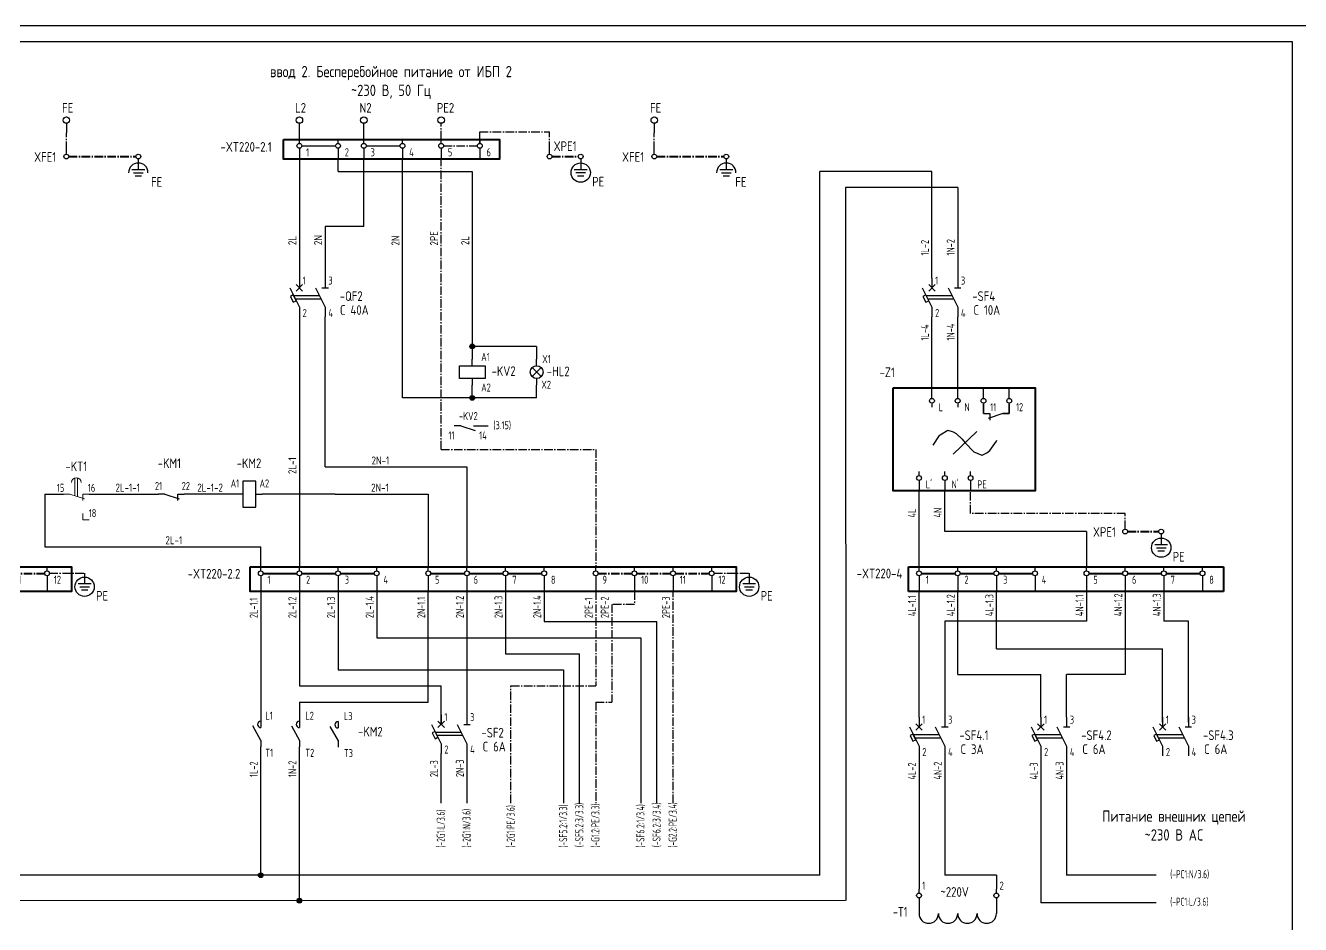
# Model space of a CAD drawing. Header units: millimetres. Extents: x 613 to 4946, y 1373 to 2532.
# Drawn here: x 887.8 to 1283.6, y 1607.1 to 1886.4 of the extents above; entities that cross this region are included whole.
import ezdxf

# ---------------------------------------------------------------- set-up
doc = ezdxf.new("R2010")
doc.units = ezdxf.units.MM
doc.set_wipeout_variables(frame=1)
doc.linetypes.add('EPL_DASHLONGDOT', pattern=[1, 0.66, -0.12, 0.1, -0.12])
doc.layers.add('EPLAN108', color=5, linetype='Continuous', lineweight=30)
for name, color, linetype in [('Временный', 6, 'Continuous'), ('КИА_МАРКИРОВКА', 2, 'Continuous'), ('КИА_НАКЛЕЙКИ', 1, 'Continuous')]:
    doc.layers.add(name, color=color, linetype=linetype)
doc.styles.add('GOST 2.304 type A', font='')
doc.styles.add('GOST-A 3-1', font='', dxfattribs={"height": 3})
doc.styles.add('GOSTA-2.5-1', font='', dxfattribs={"width": 0.9, "height": 2.5})
doc.styles.get('GOST 2.304 type A').set_extended_font_data('GOST 2.304 type A')
doc.styles.get('GOST-A 3-1').set_extended_font_data('GOST type A')
doc.styles.get('GOSTA-2.5-1').set_extended_font_data('GOST Type AU')

# ---------------------------------------------------------------- blocks, each defined once
blk = doc.blocks.new('A$C5C8D51D3')
at = {"lineweight": 25}
for p, q in [((4, 6), (4, 8)), ((4, 2), (4, 0))]:
    blk.add_line(p, q, dxfattribs=at)
blk.add_lwpolyline([(0, 6), (8, 6), (8, 2), (0, 2)], close=True, dxfattribs=at)
blk = doc.blocks.new('A$C2BF74EC9')
at = {"color": 0}
for p, q in [((2, 8.39), (2, 6.39)), ((0, 6.39), (4, 6.39)), ((0.5, 5.39), (3.5, 5.39)), ((1, 4.39), (3, 4.39))]:
    blk.add_line(p, q, dxfattribs=at)
at = {"style": 'GOST-A 3-1'}
blk.add_text('FE', height=3, dxfattribs=at).set_placement((4.81, 1))
blk = doc.blocks.new('A$C5C167954')
at = {"color": 0}
for p, q in [((0.75, 2.75), (0.75, 4)), ((0.75, 1.25), (0.75, 0))]:
    blk.add_line(p, q, dxfattribs=at)
blk.add_wipeout([(0.75, 2.75), (0.81, 2.75), (0.86, 2.74), (0.92, 2.73), (0.97, 2.72), (1.01, 2.7), (1.04, 2.69), (1.09, 2.67), (1.13, 2.65), (1.21, 2.6), (1.26, 2.55), (1.31, 2.5), (1.38, 2.41), (1.41, 2.35), (1.43, 2.31), (1.46, 2.23), (1.48, 2.18), (1.5, 2.08), (1.5, 2), (1.5, 1.94), (1.49, 1.87), (1.47, 1.8), (1.45, 1.73), (1.43, 1.69), (1.41, 1.64), (1.38, 1.59), (1.34, 1.54), (1.32, 1.51), (1.29, 1.48), (1.25, 1.44), (1.2, 1.4), (1.16, 1.37), (1.11, 1.34), (1.05, 1.31), (0.98, 1.28), (0.91, 1.27), (0.83, 1.25), (0.8, 1.25), (0.75, 1.25), (0.69, 1.25), (0.57, 1.27), (0.5, 1.29), (0.43, 1.32), (0.36, 1.36), (0.28, 1.42), (0.24, 1.45), (0.18, 1.51), (0.13, 1.57), (0.09, 1.64), (0.07, 1.69), (0.04, 1.75), (0.03, 1.79), (0.02, 1.84), (0.01, 1.9), (0, 1.96), (0, 2.02), (0, 2.08), (0.01, 2.13), (0.03, 2.2), (0.04, 2.25), (0.06, 2.3), (0.1, 2.37), (0.13, 2.42), (0.18, 2.49), (0.23, 2.55), (0.29, 2.6), (0.34, 2.63), (0.39, 2.66), (0.44, 2.68), (0.49, 2.7), (0.54, 2.72), (0.62, 2.74), (0.71, 2.75)], dxfattribs=at)
blk.add_circle((0.75, 2), 0.75, dxfattribs=at)
blk = doc.blocks.new('A$C2D160E4F')
at = {"color": 0}
for p, q in [((3, 9.56), (3, 8.31)), ((3, 8.31), (3, 6.31)), ((1, 6.31), (5, 6.31)), ((1.5, 5.31), (4.5, 5.31)), ((2, 4.31), (4, 4.31))]:
    blk.add_line(p, q, dxfattribs=at)
blk.add_circle((3, 5.31), 3, dxfattribs=at)
at = {"style": 'GOST-A 3-1'}
blk.add_text('PE', height=3, dxfattribs=at).set_placement((6.57, 1))
blk = doc.blocks.new('A$C14F311A8')
at = {"color": 30, "lineweight": 40, "ltscale": 4}
for p, q in [((4.03, 9.47), (14.53, 9.47)), ((16.03, 9.47), (26.53, 9.47)), ((28.03, 9.47), (38.53, 9.47))]:
    blk.add_line(p, q, dxfattribs=at)
at = {"color": 5, "lineweight": 40, "ltscale": 8}
for p, q in [((56.03, 9.47), (66.53, 9.47)), ((68.03, 9.47), (78.53, 9.47)), ((80.03, 9.47), (90.53, 9.47))]:
    blk.add_line(p, q, dxfattribs=at)
at = {"color": 3, "linetype": 'EPL_DASHLONGDOT', "lineweight": 40, "ltscale": 4}
blk.add_line((108.03, 9.47), (118.53, 9.47), dxfattribs=at)
at = {"color": 3, "linetype": 'EPL_DASHLONGDOT', "lineweight": 25, "ltscale": 4}
blk.add_line((144.02, 9.55), (154.92, 9.55), dxfattribs=at)
at = {"color": 0}
blk.add_blockref('A$C2D160E4F', (151.92, 0), dxfattribs=at)
for p in [(2.53, 7.47), (14.53, 7.47), (26.53, 7.47), (38.53, 7.47), (54.53, 7.47), (66.53, 7.47), (78.53, 7.47), (90.53, 7.47), (106.53, 7.47), (118.53, 7.47)]:
    blk.add_blockref('A$C5C167954', p, dxfattribs=at)
at = {"color": 3, "linetype": 'EPL_DASHLONGDOT', "lineweight": 40, "ltscale": 4}
blk.add_line((120.03, 9.47), (130.53, 9.47), dxfattribs=at)
at = {"color": 0}
for p, q in [((3.28, 7.47), (3.28, 3.84)), ((15.28, 7.47), (15.28, 3.84)), ((27.28, 7.47), (27.28, 3.84)), ((39.28, 7.47), (39.28, 3.84)), ((55.28, 7.47), (55.28, 3.84)), ((67.28, 7.47), (67.28, 3.84)), ((79.28, 7.47), (79.28, 3.84)), ((91.28, 7.47), (91.28, 3.84)), ((107.28, 7.47), (107.28, 3.84)), ((119.28, 7.47), (119.28, 3.84))]:
    blk.add_line(p, q, dxfattribs=at)
at = {"color": 0, "lineweight": 40}
blk.add_lwpolyline([(0, 11.47), (150.85, 11.47), (150.85, 3.84), (0, 3.84)], close=True, dxfattribs=at)
at = {"style": 'GOSTA-2.5-1', "width": 0.9}
for s, p in [('1', (5.37, 6.23)), ('2', (17.37, 6.23)), ('3', (29.37, 6.23)), ('4', (41.37, 6.23)), ('5', (57.37, 6.23)), ('6', (69.37, 6.23)), ('7', (81.37, 6.23)), ('8', (93.37, 6.23)), ('9', (109.37, 6.23)), ('10', (121.37, 6.23))]:
    blk.add_text(s, height=2.5, dxfattribs=at).set_placement(p)
at = {"color": 0}
blk.add_blockref('A$C5C167954', (130.53, 7.47), dxfattribs=at)
at = {"color": 3, "linetype": 'EPL_DASHLONGDOT', "lineweight": 40, "ltscale": 4}
blk.add_line((132.03, 9.47), (142.53, 9.47), dxfattribs=at)
at = {"color": 0}
blk.add_line((131.28, 7.47), (131.28, 3.84), dxfattribs=at)
at = {"style": 'GOSTA-2.5-1', "width": 0.9}
blk.add_text('11', height=2.5, dxfattribs=at).set_placement((133.37, 6.23))
at = {"color": 0}
blk.add_blockref('A$C5C167954', (142.53, 7.47), dxfattribs=at)
blk.add_line((143.28, 7.47), (143.28, 3.84), dxfattribs=at)
at = {"style": 'GOSTA-2.5-1', "width": 0.9}
blk.add_text('12', height=2.5, dxfattribs=at).set_placement((145.37, 6.23))
blk = doc.blocks.new('A$C1AB80E3A')
at = {"color": 0, "lineweight": 25}
for p, q in [((1.98, 5.98), (1.98, 8)), ((0.58, 2.6), (3.38, 5.4)), ((0.58, 5.4), (3.38, 2.6)), ((1.98, 2.02), (1.98, 0))]:
    blk.add_line(p, q, dxfattribs=at)
blk.add_circle((1.98, 4), 1.98, dxfattribs=at)
blk = doc.blocks.new('A$C2EC3666A')
h = blk.add_hatch(color=7)
h.dxf.hatch_style = 1
edge = h.paths.add_edge_path()
edge.add_arc((0, 0), 0.75, 0, 360)
at = {"color": 0}
blk.add_circle((0, 0), 0.75, dxfattribs=at)
blk = doc.blocks.new('A$C62F66887')
at = {"color": 0, "lineweight": 20}
for p, q in [((3.6, 7.48), (3.6, 13)), ((4.4, 13), (4.4, 7.23)), ((0, 8), (2, 8)), ((2, 8), (6.5, 6.5)), ((6, 6), (6, 8)), ((6, 8), (8, 8)), ((6, 2), (6, 0)), ((6, 0), (8, 0))]:
    blk.add_line(p, q, dxfattribs=at)
blk.add_arc((4, 11.6), 1.5, 0, 180, dxfattribs=at)
blk = doc.blocks.new('A$C3D920043')
at = {"lineweight": 25}
for p, q in [((2, 2), (0, 2)), ((2, 2), (6.5, 0.5)), ((6, 0), (6, 2)), ((6, 2), (8, 2))]:
    blk.add_line(p, q, dxfattribs=at)
blk = doc.blocks.new('A$C11D95457')
at = {"lineweight": 25, "ltscale": 4}
for p, q in [((3, 12), (3, 9)), ((11, 12), (11, 9)), ((0, 9), (3, 3)), ((2, 10), (4, 8)), ((4, 10), (2, 8)), ((8, 9), (11, 3)), ((9.25, 6.5), (1.25, 6.5)), ((9.75, 5.5), (1.75, 5.5)), ((3, 3), (3, 0)), ((11, 3), (11, 0))]:
    blk.add_line(p, q, dxfattribs=at)
at = {"lineweight": 25}
blk.add_line((10, 9), (12, 9), dxfattribs=at)
at = {"lineweight": 25, "ltscale": 4}
blk.add_lwpolyline([(1.11, 4.55), (2, 5), (1.11, 6.79), (0.21, 6.34)], close=True, dxfattribs=at)

msp = doc.modelspace()

# ---------------------------------------------------------------- linework, layer by layer
for p, q in [((692, 1886.39), (1286, 1886.39)), ((712, 1881.39), (1281, 1881.39)), ((1281, 1881.39), (1281, 1471.39)), ((1183.16, 1760.27), (1175.78, 1753.26))]:
    msp.add_line(p, q)
at = {"color": 7, "linetype": 'Continuous', "lineweight": 25, "ltscale": 4}
for p, q in [((900.46, 1855.99), (900.46, 1852.99)), ((1083, 1855.99), (1083, 1852.99))]:
    msp.add_line(p, q, dxfattribs=at)
at = {"color": 6, "linetype": 'EPL_DASHLONGDOT', "lineweight": 25, "ltscale": 4}
for p, q in [((900.46, 1847.66), (900.46, 1852.99)), ((1083, 1847.66), (1083, 1852.99))]:
    msp.add_line(p, q, dxfattribs=at)
at = {"color": 30, "lineweight": 25, "ltscale": 4}
for p, q in [((972.82, 1850.99), (972.82, 1855.99)), ((973.57, 1848.99), (984.07, 1848.99)), ((972.82, 1844.82), (972.82, 1807.89)), ((984.82, 1840.99), (984.82, 1844.82)), ((984.82, 1840.99), (1026.48, 1840.99)), ((1026.48, 1840.99), (1026.48, 1782.69)), ((1169.2, 1840.99), (1134.41, 1840.99)), ((1134.41, 1622.4), (1134.41, 1840.99)), ((1169.2, 1807.89), (1169.2, 1840.99)), ((972.82, 1795.89), (972.82, 1718.18)), ((1169.2, 1773.8), (1169.2, 1795.89)), ((1046.48, 1786.69), (1026.48, 1786.69)), ((1046.48, 1786.69), (1046.48, 1782.69)), ((893.79, 1740.8), (899.55, 1740.8)), ((893.79, 1740.8), (893.79, 1724.46)), ((907.55, 1740.8), (929.04, 1740.79)), ((953.25, 1740.79), (937.04, 1740.79)), ((893.79, 1724.46), (960.82, 1724.46)), ((960.82, 1710.55), (960.82, 1670.36)), ((1165.2, 1671.47), (1165.2, 1710.55)), ((1177.2, 1684.77), (1177.2, 1710.55)), ((1189.2, 1692.77), (1189.2, 1710.55)), ((996.82, 1696.2), (1078.82, 1696.2)), ((1078.82, 1696.2), (1078.82, 1644.8)), ((1189.2, 1692.77), (1240.83, 1692.77)), ((1240.83, 1669.97), (1240.83, 1692.77)), ((984.82, 1686.2), (1054.82, 1686.2)), ((1054.82, 1686.2), (1054.82, 1644.8)), ((1177.2, 1684.77), (1203.02, 1684.77)), ((1203.02, 1671.47), (1203.02, 1684.77)), ((972.82, 1681.2), (1016.82, 1681.2)), ((1016.82, 1669.26), (1016.82, 1681.2)), ((960.82, 1622.4), (960.82, 1662.26)), ((1016.82, 1644.8), (1016.82, 1660.26)), ((1165.2, 1659.47), (1165.2, 1618.09)), ((1203.02, 1659.47), (1203.02, 1613.84)), ((1134.41, 1622.4), (754.48, 1622.4)), ((1238.84, 1613.84), (1203.02, 1613.84))]:
    msp.add_line(p, q, dxfattribs=at)
at = {"color": 5, "lineweight": 25, "ltscale": 8}
for p, q in [((992.82, 1850.99), (992.82, 1855.99)), ((993.57, 1848.99), (1004.07, 1848.99)), ((992.82, 1823.89), (992.82, 1844.82)), ((1004.82, 1770.69), (1004.82, 1844.82)), ((1177.2, 1836.1), (1142.41, 1836.1)), ((1142.41, 1836.1), (1142.48, 1614.52)), ((1177.2, 1836.1), (1177.2, 1807.89)), ((992.82, 1823.89), (980.82, 1823.89)), ((980.82, 1823.89), (980.82, 1807.89)), ((980.82, 1749.24), (980.82, 1795.89)), ((1177.2, 1773.8), (1177.2, 1795.89)), ((1026.48, 1770.69), (1026.48, 1774.69)), ((1046.48, 1770.69), (1046.48, 1774.69)), ((1046.48, 1770.69), (1004.82, 1770.69)), ((980.82, 1749.24), (1024.82, 1749.24)), ((1024.82, 1749.24), (1024.82, 1718.18)), ((1173.2, 1729.16), (1173.2, 1741.8)), ((983.95, 1740.79), (961.25, 1740.79)), ((983.95, 1740.79), (1012.82, 1740.79)), ((1012.82, 1740.79), (1012.82, 1718.18)), ((1217.2, 1729.16), (1173.2, 1729.16)), ((1217.2, 1710.55), (1217.2, 1701.33)), ((1229.2, 1710.55), (1229.2, 1684.77)), ((1241.2, 1710.55), (1241.2, 1701.33)), ((1048.82, 1701.2), (1083.82, 1701.2)), ((1083.82, 1644.8), (1083.82, 1701.2)), ((1217.2, 1701.33), (1173.2, 1701.33)), ((1173.2, 1701.33), (1173.2, 1671.47)), ((1248.83, 1701.33), (1241.2, 1701.33)), ((1248.83, 1669.97), (1248.83, 1701.33)), ((1036.82, 1691.2), (1059.82, 1691.2)), ((1059.82, 1644.8), (1059.82, 1691.2)), ((1229.2, 1684.77), (1211.02, 1684.77)), ((1211.02, 1671.47), (1211.02, 1684.77)), ((972.82, 1676.2), (1012.82, 1676.2)), ((972.82, 1676.2), (972.82, 1670.26)), ((972.84, 1614.47), (972.82, 1662.26)), ((1024.82, 1660.26), (1024.82, 1644.8)), ((1173.2, 1659.47), (1173.2, 1622.4)), ((1211.02, 1659.47), (1211.02, 1622.4)), ((1189.2, 1622.4), (1173.2, 1622.4)), ((1238.84, 1622.4), (1211.02, 1622.4)), ((1142.41, 1614.52), (766.49, 1614.4))]:
    msp.add_line(p, q, dxfattribs=at)
at = {"color": 3, "linetype": 'EPL_DASHLONGDOT', "lineweight": 25, "ltscale": 4}
for p, q in [((1016.82, 1850.99), (1016.82, 1855.99)), ((1028.82, 1850.99), (1028.82, 1853.31)), ((1028.82, 1853.31), (1050.49, 1853.31)), ((1050.49, 1847.66), (1050.49, 1853.31)), ((1017.57, 1848.99), (1028.07, 1848.99)), ((1016.82, 1754.69), (1016.82, 1844.82)), ((1016.82, 1754.69), (1064.82, 1754.69)), ((1064.82, 1754.69), (1064.82, 1718.18)), ((1038.5, 1644.8), (1038.5, 1681.2)), ((1038.5, 1681.2), (1064.82, 1681.2)), ((1064.82, 1676.2), (1069.82, 1676.2)), ((1064.82, 1676.2), (1064.82, 1644.8))]:
    msp.add_line(p, q, dxfattribs=at)
at = {"color": 0}
for p, q in [((972.82, 1849.74), (972.82, 1850.99)), ((984.82, 1849.74), (984.82, 1850.99)), ((992.82, 1849.74), (992.82, 1850.99)), ((992.82, 1850.99), (1020.52, 1850.99)), ((1004.82, 1849.74), (1004.82, 1850.99)), ((1016.82, 1849.74), (1016.82, 1850.99)), ((1028.82, 1849.74), (1028.82, 1850.99)), ((1028.82, 1850.99), (1028.82, 1849.74)), ((900.46, 1846.41), (900.46, 1847.66)), ((922.81, 1844.91), (922.81, 1843.66)), ((972.82, 1848.24), (972.82, 1844.82)), ((984.82, 1848.24), (984.82, 1844.82)), ((992.82, 1848.24), (992.82, 1844.82)), ((1004.82, 1848.24), (1004.82, 1844.82)), ((1016.82, 1848.24), (1016.82, 1844.82)), ((1028.82, 1848.24), (1028.82, 1844.82)), ((1050.49, 1846.41), (1050.49, 1847.66)), ((1083, 1846.41), (1083, 1847.66)), ((1105.35, 1844.91), (1105.35, 1843.66)), ((920.81, 1841.66), (924.81, 1841.66)), ((922.81, 1843.66), (922.81, 1841.66)), ((921.31, 1840.66), (924.31, 1840.66)), ((921.81, 1839.66), (923.81, 1839.66)), ((1185.2, 1765.8), (1187.2, 1765.8)), ((1191.2, 1765.8), (1186.7, 1764.3)), ((1187.2, 1765.8), (1187.2, 1763.8)), ((1193.2, 1765.8), (1191.2, 1765.8)), ((960.82, 1664.26), (958.32, 1668.76)), ((960.82, 1670.26), (960.82, 1668.26)), ((970.32, 1668.76), (972.82, 1664.26)), ((972.82, 1670.26), (972.82, 1668.26)), ((982.31, 1668.65), (984.82, 1664.15)), ((984.81, 1670.15), (984.81, 1668.15)), ((960.82, 1664.26), (960.82, 1662.26)), ((972.82, 1664.26), (972.82, 1662.26)), ((984.82, 1664.15), (984.82, 1662.15))]:
    msp.add_line(p, q, dxfattribs=at)
at = {"color": 6, "linetype": 'EPL_DASHLONGDOT', "lineweight": 40, "ltscale": 4}
for p, q in [((901.21, 1845.66), (922.06, 1845.66)), ((1083.75, 1845.66), (1104.6, 1845.66))]:
    msp.add_line(p, q, dxfattribs=at)
at = {"color": 3, "linetype": 'EPL_DASHLONGDOT', "lineweight": 40, "ltscale": 4}
for p, q in [((1051.24, 1845.66), (1059.4, 1845.66)), ((1229.95, 1729.16), (1239.63, 1729.16))]:
    msp.add_line(p, q, dxfattribs=at)
at = {"color": 1, "linetype": 'Continuous', "lineweight": 25, "ltscale": 4}
for p, q in [((1185.2, 1765.8), (1185.2, 1768.8)), ((1185.2, 1767.8), (1185.2, 1765.8)), ((1185.2, 1765.8), (1187.2, 1765.8)), ((1191.2, 1765.8), (1193.2, 1765.8)), ((1193.2, 1765.8), (1193.2, 1768.8)), ((1193.2, 1767.8), (1193.2, 1765.8))]:
    msp.add_line(p, q, dxfattribs=at)
at = {"lineweight": 25}
for p, q in [((1022.92, 1762.04), (1020.92, 1762.04)), ((1022.92, 1762.04), (1027.42, 1760.54)), ((1026.92, 1762.04), (1028.92, 1762.04)), ((1028.92, 1762.04), (1031.44, 1762.04))]:
    msp.add_line(p, q, dxfattribs=at)
at = {"color": 0, "lineweight": 40}
for p, q in [((1161.93, 1710.55), (1161.93, 1718.18)), ((1259.67, 1718.18), (1259.67, 1710.55)), ((1259.67, 1710.55), (1161.93, 1710.55))]:
    msp.add_line(p, q, dxfattribs=at)
at = {"color": 30, "lineweight": 40, "ltscale": 4}
for p, q in [((1165.95, 1716.18), (1176.45, 1716.18)), ((1177.95, 1716.18), (1188.45, 1716.18)), ((1189.95, 1716.18), (1200.45, 1716.18))]:
    msp.add_line(p, q, dxfattribs=at)
at = {"color": 5, "lineweight": 40, "ltscale": 8}
for p, q in [((1217.95, 1716.18), (1228.45, 1716.18)), ((1229.95, 1716.18), (1240.45, 1716.18)), ((1241.95, 1716.18), (1252.45, 1716.18))]:
    msp.add_line(p, q, dxfattribs=at)
at = {"color": 0, "lineweight": 40}
for points in [[(967.91, 1850.99), (1034.91, 1850.99), (1034.91, 1844.82), (967.91, 1844.82)], [(1157.2, 1773.8), (1201.2, 1773.8), (1201.2, 1741.8), (1157.2, 1741.8)]]:
    msp.add_lwpolyline(points, close=True, dxfattribs=at)
msp.add_lwpolyline([(1169.56, 1755.99), (1171.57, 1759), (1171.8, 1759.22), (1174.12, 1760.66), (1174.18, 1760.67), (1175.78, 1760.19), (1176.76, 1759.6), (1178.56, 1757.82), (1179.47, 1756.76), (1182.19, 1753.93), (1184.7, 1752.86), (1184.76, 1752.86), (1186.26, 1753.58), (1187.14, 1754.32), (1189.24, 1757.23), (1189.38, 1757.54)])
at = {"color": 3, "linetype": 'EPL_DASHLONGDOT', "lineweight": 25, "ltscale": 4}
msp.add_lwpolyline([(1229.2, 1729.91), (1229.2, 1734.8), (1181.2, 1734.8), (1181.2, 1741.8)], dxfattribs=at)
at = {"color": 7, "linetype": 'Continuous', "lineweight": 25, "ltscale": 4}
for centre in [(900.46, 1856.99), (972.82, 1856.99), (992.82, 1856.99), (1016.82, 1856.99), (1083, 1856.99)]:
    msp.add_circle(centre, 1, dxfattribs=at)
at = {"color": 0}
for centre in [(972.82, 1848.99), (984.82, 1848.99), (992.82, 1848.99), (1004.82, 1848.99), (1016.82, 1848.99), (1028.82, 1848.99), (900.46, 1845.66), (922.81, 1845.66), (1050.49, 1845.66), (1060.15, 1845.66), (1083, 1845.66), (1105.35, 1845.66), (1229.2, 1729.16), (1240.38, 1729.16)]:
    msp.add_circle(centre, 0.75, dxfattribs=at)
for centre, radius, start, end in [((922.81, 1840.66), 3, 0, 180), ((1105.35, 1840.66), 3, 0, 180), ((960.82, 1669.26), 1, 90, 270), ((972.82, 1669.26), 1, 90, 270), ((984.81, 1669.15), 1, 90, 270), ((1168.2, 1610.46), 3, 180, 0), ((1174.2, 1610.46), 3, 180, 0), ((1180.2, 1610.46), 3, 180, 0), ((1186.2, 1610.46), 3, 180, 0)]:
    msp.add_arc(centre, radius, start, end, dxfattribs=at)

# ---------------------------------------------------------------- block references
for name, p in [('A$C2D160E4F', (1057.15, 1835.36)), ('A$C2BF74EC9', (1103.35, 1835.27)), ('A$C11D95457', (969.82, 1795.89)), ('A$C11D95457', (1166.2, 1795.89)), ('A$C2EC3666A', (1026.48, 1786.69)), ('A$C5C8D51D3', (1022.48, 1774.69)), ('A$C1AB80E3A', (1044.5, 1774.69)), ('A$C2EC3666A', (1026.48, 1770.69)), ('A$C3D920043', (929.04, 1738.79)), ('A$C14F311A8', (751.21, 1706.71)), ('A$C11D95457', (1013.82, 1660.26)), ('A$C11D95457', (1162.2, 1659.47)), ('A$C11D95457', (1200.02, 1659.47)), ('A$C11D95457', (1237.83, 1659.47)), ('A$C2EC3666A', (960.82, 1622.4)), ('A$C2EC3666A', (972.82, 1614.49)), ('A$C5C167954', (1188.45, 1614.09))]:
    msp.add_blockref(name, p, dxfattribs=at)
msp.add_blockref('A$C62F66887', (899.55, 1732.8))
at = {"color": 0, "xscale": -1, "rotation": 90}
msp.add_blockref('A$C5C8D51D3', (961.25, 1744.79), dxfattribs=at)

# ---------------------------------------------------------------- texts
at = {"style": 'GOST-A 3-1'}
for s, p in [('FE', (899.15, 1859.3)), ('L2', (971.5, 1859.3)), ('N2', (991.5, 1859.3)), ('PE2', (1015.5, 1859.3)), ('FE', (1081.69, 1859.3)), ('FE', (926.77, 1836.27)), ('XPE1', (1219.19, 1727.53)), ('~220V', (1171.86, 1615.71))]:
    msp.add_text(s, height=3, dxfattribs=at).set_placement(p)
at = {"style": 'GOSTA-2.5-1'}
for s, width, p in [('1', 0.9, (974.92, 1845.75)), ('2', 0.9, (986.92, 1845.75)), ('3', 0.9, (994.92, 1845.75)), ('4', 0.9, (1006.92, 1845.75)), ('5', 0.9, (1018.92, 1845.75)), ('6', 0.9, (1030.92, 1845.75)), ('1', 0.9, (973.82, 1805.89)), ('3', 0.9, (981.82, 1805.89)), ('1', 0.9, (1170.2, 1805.89)), ('3', 0.9, (1178.2, 1805.89)), ('2', 0.9, (973.82, 1795.84)), ('4', 0.9, (981.82, 1795.84)), ('2', 0.9, (1170.2, 1795.84)), ('4', 0.9, (1178.2, 1795.84)), ('A1', 0.9, (1029.27, 1782.16)), ('X1', 0.9, (1048.23, 1781.5)), ('A2', 0.9, (1029.27, 1772.67)), ('X2', 0.9, (1047.95, 1773.53)), ('-KV2', 0.9, (1022.38, 1763.8)), ('(3.15)', 0.8, (1033.03, 1760.95)), ('11', 0.9, (1019.09, 1757.77)), ('14', 0.9, (1028.64, 1757.77)), ('15', 0.9, (897.54, 1741.5)), ('16', 0.9, (907.15, 1741.5)), ('21', 0.9, (927.96, 1742.05)), ('22', 0.9, (936.28, 1742.05)), ('A1', 0.9, (951.48, 1742.86)), ('A2', 0.9, (960.45, 1742.86)), ('18', 0.9, (907.41, 1733.62)), ('L1', 0.9, (962.25, 1670.7)), ('L2', 0.9, (974.66, 1670.7)), ('L3', 0.9, (986.65, 1670.59)), ('1', 0.9, (1017.82, 1670.26)), ('3', 0.9, (1025.82, 1670.26)), ('1', 0.9, (1166.2, 1669.47)), ('3', 0.9, (1174.2, 1669.47)), ('1', 0.9, (1204.02, 1669.47)), ('3', 0.9, (1212.02, 1669.47)), ('1', 0.9, (1241.83, 1669.47)), ('3', 0.9, (1249.83, 1669.47)), ('2', 0.9, (1017.82, 1660.21)), ('4', 0.9, (1025.82, 1660.21)), ('T1', 0.9, (962.25, 1659.18)), ('T2', 0.9, (974.66, 1659.18)), ('T3', 0.9, (986.65, 1659.07)), ('2', 0.9, (1166.2, 1659.42)), ('4', 0.9, (1174.2, 1659.42)), ('2', 0.9, (1204.02, 1659.42)), ('4', 0.9, (1212.02, 1659.42)), ('2', 0.9, (1241.83, 1659.42)), ('4', 0.9, (1249.83, 1659.42))]:
    msp.add_text(s, height=2.5, dxfattribs=dict(at, width=width)).set_placement(p)
at = {"color": 7, "style": 'GOST-A 3-1'}
for s, p in [('C 40A', (985.4, 1796.49)), ('C 10A', (1182.07, 1796.49)), ('C 6A', (1029.69, 1660.86)), ('C 3A', (1178.07, 1660.07)), ('C 6A', (1215.88, 1660.07)), ('C 6A', (1253.7, 1660.07))]:
    msp.add_text(s, height=3, dxfattribs=at).set_placement(p)
at = {"layer": 'EPLAN108', "color": 7, "insert": (1001.24, 1868.68), "char_height": 3.5, "attachment_point": 5, "style": 'GOST 2.304 type A'}
msp.add_mtext('ввод 2. Бесперебойное питание от ИБП 2  \\P~230 B, 50 Гц', dxfattribs=at)
at = {"layer": 'EPLAN108', "color": 7, "insert": (1244.35, 1637.83), "char_height": 3.5, "width": 44.5467, "attachment_point": 5, "style": 'GOST 2.304 type A'}
msp.add_mtext('Питание внешних цепей ~230 В AC', dxfattribs=at)
at = {"layer": 'Временный', "style": 'GOSTA-2.5-1', "width": 0.7}
for s, p in [('(-2G1:L/3.6)', (1017.96, 1630.97)), ('(-2G1:N/3.6)', (1025.96, 1630.97)), ('(-2G1:PE/3.6)', (1039.65, 1630.97)), ('(-SF5.2:1/3.3)', (1055.96, 1630.97)), ('(-SF5.2:3/3.3)', (1060.96, 1631.12)), ('(-G1.2:PE/3.3)', (1065.96, 1630.97)), ('(-SF6.2:1/3.4)', (1079.96, 1630.97)), ('(-SF6.2:3/3.4)', (1084.96, 1631.12)), ('(-G2.2:PE/3.4)', (1089.96, 1630.97))]:
    msp.add_text(s, height=2.5, rotation=90, dxfattribs=at).set_placement(p)
for s, p in [('(-PC1:N/3.6)', (1243.18, 1621.47)), ('(-PC1:L/3.6)', (1243.18, 1612.91))]:
    msp.add_text(s, height=2.5, dxfattribs=at).set_placement(p)
at = {"layer": 'КИА_МАРКИРОВКА', "style": 'GOSTA-2.5-1'}
for s, p in [('2N', (979.88, 1818.17)), ('2N', (1003.88, 1818.02)), ('2PE', (1015.88, 1818.02)), ('2L', (971.88, 1818.17)), ('2L', (1025.54, 1818.17)), ('2L-1', (971.88, 1747.05))]:
    msp.add_text(s, height=2.5, rotation=90, dxfattribs=at).set_placement(p)
at = {"layer": 'КИА_МАРКИРОВКА', "style": 'GOSTA-2.5-1', "width": 0.9}
for s, p in [('1L-2', (1168.26, 1814.93)), ('1N-2', (1176.26, 1814.93)), ('1L-4', (1168.26, 1788.53)), ('1N-4', (1176.26, 1788.53)), ('4L', (1164.26, 1733.52)), ('4N', (1172.26, 1733.52)), ('4L-1.1', (1164.27, 1702.88)), ('4L-1.2', (1176.27, 1702.88)), ('4L-1.3', (1188.27, 1702.88)), ('4N-1.1', (1216.27, 1702.88)), ('4N-1.2', (1228.27, 1702.88)), ('4N-1.3', (1240.27, 1702.88)), ('1L-2', (959.88, 1652.9)), ('1N-2', (971.88, 1652.9)), ('2L-3', (1015.88, 1652.9)), ('2N-3', (1023.88, 1652.9)), ('4L-2', (1164.26, 1652.11)), ('4N-2', (1172.26, 1652.11)), ('4L-3', (1202.07, 1652.11)), ('4N-3', (1210.07, 1652.11))]:
    msp.add_text(s, height=2.5, rotation=90, dxfattribs=at).set_placement(p)
at = {"layer": 'КИА_МАРКИРОВКА', "style": 'GOSTA-2.5-1'}
for s, p in [('2N-1', (995.23, 1750)), ('2L-1-1', (915.73, 1741.56)), ('2L-1-2', (941.12, 1741.56)), ('2N-1', (995.08, 1741.55)), ('2L-1', (931.24, 1725.22))]:
    msp.add_text(s, height=2.5, dxfattribs=at).set_placement(p)
at = {"layer": 'КИА_НАКЛЕЙКИ', "style": 'GOST-A 3-1'}
for s, p in [('-XT220-2.1', (948.32, 1847.17)), ('XPE1', (1051.74, 1847.39)), ('XFE1', (890.46, 1844.03)), ('XFE1', (1072.99, 1844.03)), ('-QF2', (985.34, 1800.81)), ('-SF4', (1181.72, 1800.81)), ('-KV2', (1032.48, 1777.49)), ('-HL2', (1049.6, 1777.44)), ('-Z1', (1152.94, 1777.14)), ('-KT1', (900.17, 1747.92)), ('-KМ1', (928.83, 1748.88)), ('-KM2', (953.34, 1748.88)), ('-XT220-2.2', (938.14, 1714.56)), ('-XT220-4', (1145.84, 1714.64)), ('-KM2', (991.03, 1665.51)), ('-SF2', (1029.34, 1665.18)), ('-SF4.1', (1177.72, 1664.39)), ('-SF4.2', (1215.54, 1664.39)), ('-SF4.3', (1253.35, 1664.39)), ('-Т1', (1157.06, 1609.52))]:
    msp.add_text(s, height=3, dxfattribs=at).set_placement(p)

# ---------------------------------------------------------------- next in the draw order: linework, layer by layer
at = {"color": 5, "lineweight": 25, "ltscale": 8}
msp.add_line((1189.2, 1622.4), (1189.2, 1618.09), dxfattribs=at)
at = {"color": 0}
msp.add_line((1189.2, 1614.09), (1189.2, 1610.46), dxfattribs=at)

# ---------------------------------------------------------------- next in the draw order: block references
for name, p in [('A$C5C167954', (1168.45, 1767.8)), ('A$C5C167954', (1176.45, 1767.8)), ('A$C5C167954', (1184.45, 1767.8)), ('A$C5C167954', (1192.45, 1767.8)), ('A$C5C167954', (1164.45, 1743.8)), ('A$C5C167954', (1172.45, 1743.8)), ('A$C5C167954', (1180.45, 1743.8)), ('A$C14F311A8', (957.54, 1706.71)), ('A$C5C167954', (1164.45, 1714.18)), ('A$C5C167954', (1176.45, 1714.18)), ('A$C5C167954', (1188.45, 1714.18)), ('A$C5C167954', (1200.45, 1714.18)), ('A$C5C167954', (1216.45, 1714.18)), ('A$C5C167954', (1228.45, 1714.18)), ('A$C5C167954', (1240.45, 1714.18)), ('A$C5C167954', (1252.45, 1714.18)), ('A$C5C167954', (1164.45, 1614.09))]:
    msp.add_blockref(name, p, dxfattribs=at)

# ---------------------------------------------------------------- next in the draw order: texts
at = {"style": 'GOSTA-2.5-1', "width": 0.9}
msp.add_text('2', height=2.5, dxfattribs=at).set_placement((1190.2, 1617.93))

# ---------------------------------------------------------------- next in the draw order: linework, layer by layer
at = {"color": 0}
for p, q in [((1169.2, 1771.8), (1169.2, 1773.8)), ((1177.2, 1771.8), (1177.2, 1773.8)), ((1185.2, 1771.8), (1185.2, 1773.8)), ((1193.2, 1771.8), (1193.2, 1773.8)), ((1185.2, 1767.8), (1185.2, 1765.8)), ((1193.2, 1767.8), (1193.2, 1765.8)), ((1165.2, 1743.8), (1165.2, 1741.8)), ((1173.2, 1743.8), (1173.2, 1741.8)), ((1181.2, 1743.8), (1181.2, 1741.8)), ((1165.2, 1714.18), (1165.2, 1710.55)), ((1177.2, 1714.18), (1177.2, 1710.55)), ((1189.2, 1714.18), (1189.2, 1710.55)), ((1201.2, 1714.18), (1201.2, 1710.55)), ((1217.2, 1714.18), (1217.2, 1710.55)), ((1229.2, 1714.18), (1229.2, 1710.55)), ((1241.2, 1714.18), (1241.2, 1710.55)), ((1253.2, 1714.18), (1253.2, 1710.55)), ((1165.2, 1614.09), (1165.2, 1610.46))]:
    msp.add_line(p, q, dxfattribs=at)
at = {"color": 30, "lineweight": 25, "ltscale": 4}
for p, q in [((1165.2, 1718.18), (1165.2, 1741.8)), ((960.82, 1718.18), (960.82, 1724.44)), ((972.82, 1710.55), (972.82, 1681.2)), ((984.82, 1710.55), (984.82, 1686.2)), ((996.82, 1710.55), (996.82, 1696.2))]:
    msp.add_line(p, q, dxfattribs=at)
at = {"color": 5, "lineweight": 25, "ltscale": 8}
for p, q in [((1217.2, 1729.16), (1217.2, 1718.18)), ((1012.82, 1676.2), (1012.82, 1710.55)), ((1024.82, 1710.55), (1024.82, 1670.76)), ((1036.82, 1710.55), (1036.82, 1691.2)), ((1048.82, 1710.55), (1048.82, 1701.2))]:
    msp.add_line(p, q, dxfattribs=at)
at = {"color": 0, "lineweight": 40}
msp.add_line((1161.93, 1718.18), (1259.67, 1718.18), dxfattribs=at)
at = {"color": 3, "linetype": 'EPL_DASHLONGDOT', "lineweight": 25, "ltscale": 4}
for p, q in [((1064.82, 1710.55), (1064.82, 1681.2)), ((1076.82, 1710.55), (1076.82, 1706.54)), ((1088.82, 1644.8), (1088.82, 1710.55)), ((1069.82, 1706.54), (1069.82, 1676.2)), ((1076.82, 1706.54), (1069.82, 1706.54))]:
    msp.add_line(p, q, dxfattribs=at)

# ---------------------------------------------------------------- next in the draw order: block references
at = {"color": 0}
msp.add_blockref('A$C2D160E4F', (1237.38, 1718.85), dxfattribs=at)

# ---------------------------------------------------------------- next in the draw order: texts
at = {"style": 'GOSTA-2.5-1', "width": 0.9}
for s, p in [('L', (1171.3, 1766.56)), ('N', (1179.3, 1766.56)), ('11', (1187.3, 1766.56)), ('12', (1195.3, 1766.56)), ("L'", (1167.3, 1742.56)), ("N'", (1175.3, 1742.56)), ('PE', (1183.3, 1742.56)), ('1', (1167.3, 1712.94)), ('2', (1179.3, 1712.94)), ('3', (1191.3, 1712.94)), ('4', (1203.3, 1712.94)), ('5', (1219.3, 1712.94)), ('6', (1231.3, 1712.94)), ('7', (1243.3, 1712.94)), ('8', (1255.3, 1712.94)), ('1', (1166.2, 1617.93))]:
    msp.add_text(s, height=2.5, dxfattribs=at).set_placement(p)
at = {"layer": 'КИА_МАРКИРОВКА', "style": 'GOSTA-2.5-1', "width": 0.9}
for s, p in [('2L-1.1', (959.88, 1702.27)), ('2L-1.2', (971.88, 1702.27)), ('2L-1.3', (983.88, 1702.27)), ('2L-1.4', (995.88, 1702.27)), ('2N-1.1', (1011.88, 1702.27)), ('2N-1.2', (1023.88, 1702.27)), ('2N-1.3', (1035.88, 1702.27)), ('2N-1.4', (1047.88, 1702.27)), ('2PE-1', (1063.88, 1702.27)), ('2PE-2', (1068.88, 1702.27)), ('2PE-3', (1087.88, 1702.27))]:
    msp.add_text(s, height=2.5, rotation=90, dxfattribs=at).set_placement(p)

doc.saveas('drawing.dxf')
